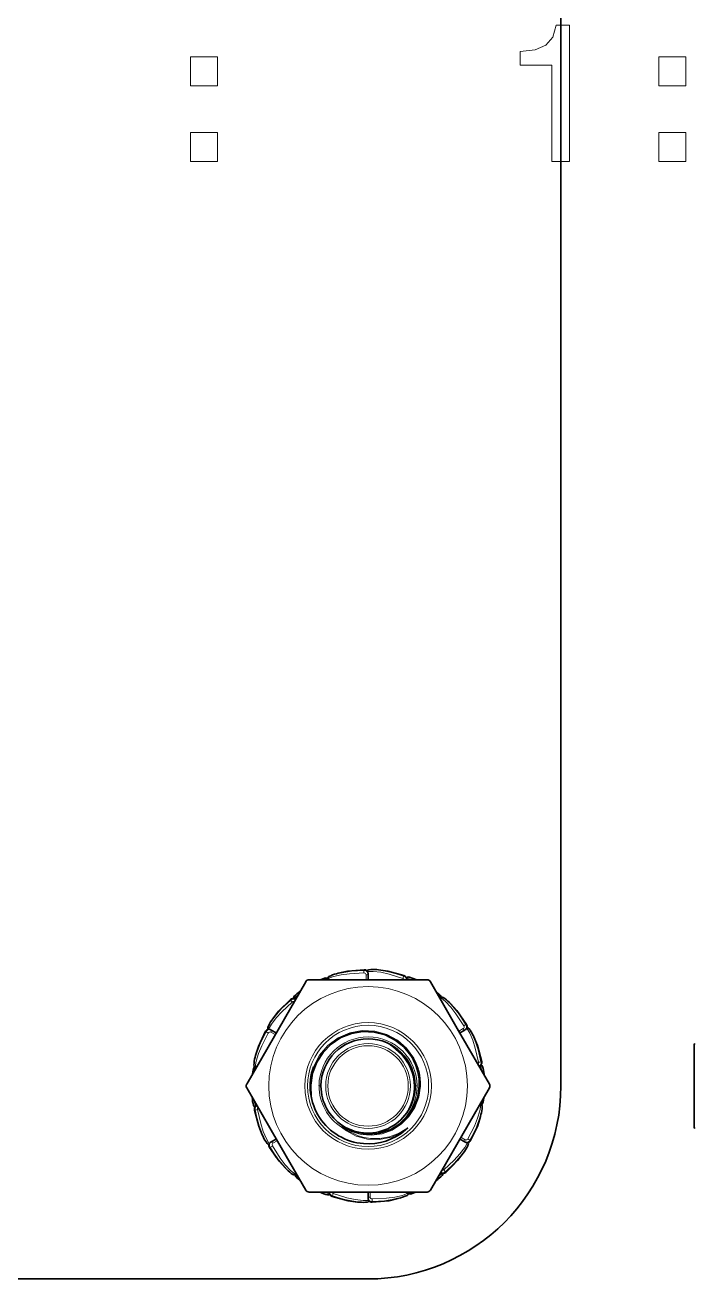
# Model space of a CAD drawing. Extents: x 145 to 857, y 42 to 790.
# Drawn here: x 692.66 to 710.02, y 289.08 to 321.56 of the extents above; entities that cross this region are included whole.
import ezdxf

# ---------------------------------------------------------------- set-up
doc = ezdxf.new("R2010")
doc.units = 0

msp = doc.modelspace()

# ---------------------------------------------------------------- linework, layer by layer
at = {"color": 7, "lineweight": 35}
for p, q in [((706.549, 359.839), (706.549, 294.079)), ((701.549, 289.079), (645.169, 289.079))]:
    msp.add_line(p, q, dxfattribs=at)
at = {"color": 7, "lineweight": 35, "ltscale": 0.001176}
for p, q in [((700.774, 297), (700.729, 296.987)), ((701.82, 297.088), (701.773, 297.092)), ((702.323, 291.159), (702.368, 291.172))]:
    msp.add_line(p, q, dxfattribs=at)
at = {"color": 7, "lineweight": 13, "ltscale": 0.000101161}
msp.add_line((701.445, 297.089), (701.443, 297.086), dxfattribs=at)
at = {"color": 7, "lineweight": 13, "ltscale": 0.000367231}
msp.add_line((701.443, 297.071), (701.443, 297.086), dxfattribs=at)
at = {"color": 7, "lineweight": 13, "ltscale": 0.003215}
for p, q in [((701.497, 296.83), (701.497, 296.958)), ((699.141, 295.409), (699.029, 295.474)), ((703.905, 295.499), (704.016, 295.564))]:
    msp.add_line(p, q, dxfattribs=at)
at = {"color": 7, "lineweight": 35, "ltscale": 0.000365448}
msp.add_line((701.549, 296.977), (701.549, 296.991), dxfattribs=at)
at = {"color": 7, "lineweight": 35, "ltscale": 0.003677}
for p, q in [((701.549, 296.83), (701.549, 296.977)), ((699.167, 295.454), (699.039, 295.528)), ((699.167, 292.704), (699.039, 292.63))]:
    msp.add_line(p, q, dxfattribs=at)
at = {"color": 7, "lineweight": 13, "ltscale": 0.000366491}
msp.add_line((702.473, 296.927), (702.477, 296.94), dxfattribs=at)
at = {"color": 7, "lineweight": 13, "ltscale": 0.000101126}
msp.add_line((702.48, 296.943), (702.477, 296.94), dxfattribs=at)
at = {"color": 7, "lineweight": 35, "ltscale": 0.076499}
for p, q in [((699.932, 296.779), (698.402, 294.129)), ((703.165, 291.379), (704.695, 294.029))]:
    msp.add_line(p, q, dxfattribs=at)
at = {"color": 7, "lineweight": 35, "ltscale": 0.0765}
for p, q in [((703.079, 296.829), (700.019, 296.829)), ((700.019, 291.329), (703.079, 291.329))]:
    msp.add_line(p, q, dxfattribs=at)
at = {"color": 7, "lineweight": 35, "ltscale": 0.002873}
for p, q in [((700.422, 296.872), (700.315, 296.829)), ((698.567, 294.499), (698.551, 294.386))]:
    msp.add_line(p, q, dxfattribs=at)
at = {"color": 7, "lineweight": 13, "ltscale": 0.002597}
for p, q in [((700.421, 296.868), (700.324, 296.829)), ((703.4, 296.45), (703.318, 296.514)), ((698.57, 294.497), (698.555, 294.394)), ((704.528, 293.662), (704.542, 293.764)), ((702.677, 291.29), (702.773, 291.329))]:
    msp.add_line(p, q, dxfattribs=at)
at = {"color": 7, "lineweight": 13, "ltscale": 0.001722}
for p, q in [((700.362, 296.829), (700.426, 296.854)), ((703.337, 296.482), (703.391, 296.439)), ((698.574, 294.427), (698.584, 294.495)), ((704.524, 293.732), (704.513, 293.664)), ((699.76, 291.677), (699.707, 291.72))]:
    msp.add_line(p, q, dxfattribs=at)
at = {"color": 7, "lineweight": 13, "ltscale": 0.000101345}
msp.add_line((700.422, 296.872), (700.421, 296.868), dxfattribs=at)
at = {"color": 7, "lineweight": 13, "ltscale": 0.000367512}
msp.add_line((700.426, 296.854), (700.421, 296.868), dxfattribs=at)
at = {"color": 7, "lineweight": 13, "ltscale": 0.000649946}
msp.add_line((700.426, 296.854), (700.433, 296.829), dxfattribs=at)
at = {"color": 7, "lineweight": 13, "ltscale": 0.000251303}
for p, q in [((702.79, 296.833), (702.799, 296.829)), ((700.308, 291.325), (700.299, 291.329))]:
    msp.add_line(p, q, dxfattribs=at)
at = {"color": 7, "lineweight": 35, "ltscale": 0.00030738}
msp.add_line((702.801, 296.828), (702.79, 296.833), dxfattribs=at)
at = {"color": 7, "lineweight": 35, "ltscale": 0.036626}
msp.add_line((703.165, 296.779), (703.898, 295.51), dxfattribs=at)
at = {"color": 7, "lineweight": 13, "ltscale": 0.000100858}
for p, q in [((699.534, 296.318), (699.535, 296.314)), ((703.563, 291.84), (703.562, 291.844))]:
    msp.add_line(p, q, dxfattribs=at)
at = {"color": 7, "lineweight": 13, "ltscale": 0.00036736}
msp.add_line((699.545, 296.303), (699.535, 296.314), dxfattribs=at)
at = {"color": 7, "lineweight": 35, "ltscale": 0.000307051}
msp.add_line((699.794, 296.538), (699.784, 296.531), dxfattribs=at)
at = {"color": 7, "lineweight": 13, "ltscale": 0.000251525}
for p, q in [((699.784, 296.531), (699.792, 296.537)), ((703.313, 291.627), (703.305, 291.621))]:
    msp.add_line(p, q, dxfattribs=at)
at = {"color": 7, "lineweight": 35, "ltscale": 0.002871}
for p, q in [((703.404, 296.452), (703.313, 296.522)), ((699.694, 291.707), (699.784, 291.636)), ((702.676, 291.286), (702.782, 291.33))]:
    msp.add_line(p, q, dxfattribs=at)
at = {"color": 7, "lineweight": 13, "ltscale": 0.000649534}
msp.add_line((703.391, 296.439), (703.372, 296.42), dxfattribs=at)
at = {"color": 7, "lineweight": 13, "ltscale": 0.000366891}
for p, q in [((703.391, 296.439), (703.4, 296.45)), ((699.707, 291.72), (699.698, 291.708))]:
    msp.add_line(p, q, dxfattribs=at)
at = {"color": 7, "lineweight": 13, "ltscale": 0.000101172}
for p, q in [((703.404, 296.452), (703.4, 296.45)), ((699.694, 291.707), (699.698, 291.708))]:
    msp.add_line(p, q, dxfattribs=at)
at = {"color": 7, "lineweight": 35, "ltscale": 0.001177}
for p, q in [((703.691, 296.21), (703.657, 296.243)), ((699.078, 295.819), (699.052, 295.78)), ((704.29, 295.349), (704.27, 295.391)), ((698.632, 294.869), (698.621, 294.823)), ((698.807, 292.809), (698.828, 292.767)), ((704.019, 292.34), (704.046, 292.379)), ((699.407, 291.948), (699.441, 291.916))]:
    msp.add_line(p, q, dxfattribs=at)
at = {"color": 7, "lineweight": 13, "ltscale": 0.000367075}
msp.add_line((704.087, 295.666), (704.099, 295.674), dxfattribs=at)
at = {"color": 7, "lineweight": 13, "ltscale": 0.000102237}
msp.add_line((704.103, 295.674), (704.099, 295.674), dxfattribs=at)
at = {"color": 7, "lineweight": 13, "ltscale": 0.0001005}
msp.add_line((698.89, 295.494), (698.892, 295.491), dxfattribs=at)
at = {"color": 7, "lineweight": 13, "ltscale": 0.000367917}
msp.add_line((698.905, 295.484), (698.892, 295.491), dxfattribs=at)
at = {"color": 7, "lineweight": 35, "ltscale": 0.000366414}
for p, q in [((699.039, 295.528), (699.027, 295.535)), ((704.058, 295.528), (704.071, 295.535)), ((699.039, 292.63), (699.027, 292.623)), ((704.058, 292.63), (704.071, 292.623))]:
    msp.add_line(p, q, dxfattribs=at)
at = {"color": 7, "lineweight": 35, "ltscale": 0.039872}
for p, q in [((704.695, 294.129), (703.898, 295.51)), ((698.402, 294.029), (699.2, 292.648))]:
    msp.add_line(p, q, dxfattribs=at)
at = {"color": 7, "lineweight": 35, "ltscale": 0.003676}
for p, q in [((703.931, 295.454), (704.058, 295.528)), ((703.931, 292.704), (704.058, 292.63)), ((701.549, 291.329), (701.549, 291.182))]:
    msp.add_line(p, q, dxfattribs=at)
at = {"color": 7, "lineweight": 35, "ltscale": 0.038561}
msp.add_line((710.001, 293.579), (710.001, 295.122), dxfattribs=at)
at = {"color": 7, "lineweight": 13, "ltscale": 0.000366608}
for p, q in [((704.477, 294.703), (704.491, 294.706)), ((698.621, 293.456), (698.607, 293.453))]:
    msp.add_line(p, q, dxfattribs=at)
at = {"color": 7, "lineweight": 13, "ltscale": 0.000101823}
msp.add_line((704.495, 294.704), (704.491, 294.706), dxfattribs=at)
at = {"color": 7, "lineweight": 13, "ltscale": 9.7826e-05}
msp.add_line((698.567, 294.499), (698.57, 294.497), dxfattribs=at)
at = {"color": 7, "lineweight": 13, "ltscale": 0.000366739}
msp.add_line((698.584, 294.495), (698.57, 294.497), dxfattribs=at)
at = {"color": 7, "lineweight": 13, "ltscale": 0.00065088}
msp.add_line((698.584, 294.495), (698.609, 294.488), dxfattribs=at)
at = {"color": 7, "lineweight": 13, "ltscale": 0.000251432}
for p, q in [((704.554, 294.382), (704.555, 294.371)), ((698.543, 293.777), (698.542, 293.787))]:
    msp.add_line(p, q, dxfattribs=at)
at = {"color": 7, "lineweight": 35, "ltscale": 0.00030442}
msp.add_line((704.556, 294.369), (704.554, 294.382), dxfattribs=at)
at = {"color": 7, "lineweight": 13, "ltscale": 0.000260167}
msp.add_line((700.277, 294.09), (700.277, 294.079), dxfattribs=at)
at = {"color": 7, "lineweight": 35, "ltscale": 0.000250244}
for p, q in [((700.327, 294.074), (700.327, 294.084)), ((702.77, 294.084), (702.77, 294.074))]:
    msp.add_line(p, q, dxfattribs=at)
at = {"color": 7, "lineweight": 13, "ltscale": 0.000260925}
msp.add_line((702.82, 294.069), (702.82, 294.079), dxfattribs=at)
at = {"color": 7, "lineweight": 13, "ltscale": 0.000649605}
msp.add_line((704.513, 293.664), (704.488, 293.67), dxfattribs=at)
at = {"color": 7, "lineweight": 13, "ltscale": 0.000368145}
msp.add_line((704.513, 293.664), (704.528, 293.662), dxfattribs=at)
at = {"color": 7, "lineweight": 13, "ltscale": 9.70464e-05}
msp.add_line((704.531, 293.659), (704.528, 293.662), dxfattribs=at)
at = {"color": 7, "lineweight": 35, "ltscale": 0.00287}
msp.add_line((704.531, 293.659), (704.547, 293.773), dxfattribs=at)
at = {"color": 7, "lineweight": 13, "ltscale": 0.000100384}
msp.add_line((698.603, 293.454), (698.607, 293.453), dxfattribs=at)
at = {"color": 7, "lineweight": 35, "ltscale": 0.013569}
msp.add_line((710.001, 293.037), (710.001, 293.579), dxfattribs=at)
at = {"color": 7, "lineweight": 13, "ltscale": 0.00073615}
msp.add_line((700.897, 293.046), (700.878, 293.023), dxfattribs=at)
at = {"color": 7, "lineweight": 35, "ltscale": 9.52208e-05}
msp.add_line((700.894, 293.048), (700.897, 293.046), dxfattribs=at)
at = {"color": 7, "lineweight": 35, "ltscale": 0.001178}
for p, q in [((704.465, 293.29), (704.477, 293.335)), ((701.278, 291.07), (701.325, 291.067))]:
    msp.add_line(p, q, dxfattribs=at)
at = {"color": 7, "lineweight": 35, "ltscale": 0.001908}
msp.add_line((702.523, 292.939), (702.58, 292.99), dxfattribs=at)
at = {"color": 7, "lineweight": 13, "ltscale": 0.003214}
for p, q in [((703.957, 292.749), (704.068, 292.685)), ((699.193, 292.659), (699.081, 292.595)), ((701.601, 291.329), (701.601, 291.2))]:
    msp.add_line(p, q, dxfattribs=at)
at = {"color": 7, "lineweight": 13, "ltscale": 0.000100711}
msp.add_line((698.994, 292.484), (698.998, 292.484), dxfattribs=at)
at = {"color": 7, "lineweight": 13, "ltscale": 0.00036748}
msp.add_line((699.011, 292.492), (698.998, 292.484), dxfattribs=at)
at = {"color": 7, "lineweight": 35, "ltscale": 0.036627}
msp.add_line((699.932, 291.379), (699.2, 292.648), dxfattribs=at)
at = {"color": 7, "lineweight": 13, "ltscale": 0.00036657}
msp.add_line((704.192, 292.675), (704.205, 292.668), dxfattribs=at)
at = {"color": 7, "lineweight": 13, "ltscale": 0.000101273}
msp.add_line((704.207, 292.664), (704.205, 292.668), dxfattribs=at)
at = {"color": 7, "lineweight": 13, "ltscale": 0.000650073}
msp.add_line((699.707, 291.72), (699.725, 291.738), dxfattribs=at)
at = {"color": 7, "lineweight": 13, "ltscale": 0.000367817}
msp.add_line((703.553, 291.855), (703.562, 291.844), dxfattribs=at)
at = {"color": 7, "lineweight": 13, "ltscale": 0.002596}
msp.add_line((699.698, 291.708), (699.779, 291.644), dxfattribs=at)
at = {"color": 7, "lineweight": 35, "ltscale": 0.000303237}
msp.add_line((703.304, 291.62), (703.313, 291.627), dxfattribs=at)
at = {"color": 7, "lineweight": 35, "ltscale": 0.000303972}
msp.add_line((700.297, 291.33), (700.308, 291.325), dxfattribs=at)
at = {"color": 7, "lineweight": 13, "ltscale": 0.000100627}
msp.add_line((700.617, 291.215), (700.62, 291.218), dxfattribs=at)
at = {"color": 7, "lineweight": 13, "ltscale": 0.000367217}
msp.add_line((700.625, 291.232), (700.62, 291.218), dxfattribs=at)
at = {"color": 7, "lineweight": 35, "ltscale": 0.000366211}
msp.add_line((701.549, 291.182), (701.549, 291.167), dxfattribs=at)
at = {"color": 7, "lineweight": 13, "ltscale": 0.00010041}
msp.add_line((701.653, 291.069), (701.655, 291.073), dxfattribs=at)
at = {"color": 7, "lineweight": 13, "ltscale": 0.000367939}
msp.add_line((701.654, 291.088), (701.655, 291.073), dxfattribs=at)
at = {"color": 7, "lineweight": 13, "ltscale": 0.000651078}
msp.add_line((702.671, 291.304), (702.664, 291.329), dxfattribs=at)
at = {"color": 7, "lineweight": 13, "ltscale": 0.001721}
msp.add_line((702.735, 291.329), (702.671, 291.304), dxfattribs=at)
at = {"color": 7, "lineweight": 13, "ltscale": 0.000366938}
msp.add_line((702.671, 291.304), (702.677, 291.29), dxfattribs=at)
at = {"color": 7, "lineweight": 13, "ltscale": 0.000100592}
msp.add_line((702.676, 291.286), (702.677, 291.29), dxfattribs=at)
at = {"color": 7, "lineweight": 13}
for points in [[(706.312, 318.033), (706.771, 318.033), (706.771, 321.558), (706.428, 321.558), (706.337, 321.25), (706.155, 321.043), (705.878, 320.922), (705.495, 320.882), (705.495, 320.524), (706.312, 320.524)], [(696.946, 319.989), (697.642, 319.989), (697.642, 320.741), (696.946, 320.741)], [(709.09, 319.989), (709.786, 319.989), (709.786, 320.741), (709.09, 320.741)], [(696.946, 318.033), (697.642, 318.033), (697.642, 318.784), (696.946, 318.784)], [(709.09, 318.033), (709.786, 318.033), (709.786, 318.784), (709.09, 318.784)]]:
    msp.add_lwpolyline(points, close=True, dxfattribs=at)
for points in [[(700.517, 296.861), (700.656, 296.914), (700.855, 296.96), (701.071, 296.987), (701.442, 297.006)], [(700.729, 296.987), (701.12, 297.054), (701.443, 297.071)], [(701.443, 297.086), (701.145, 297.068), (700.774, 297)], [(701.531, 297.046), (701.68, 297.048), (701.882, 297.023), (702.094, 296.975), (702.449, 296.866)], [(701.773, 297.092), (702.163, 297.021), (702.473, 296.927)], [(702.477, 296.94), (702.192, 297.026), (701.82, 297.088)], [(699.052, 295.78), (699.308, 296.082), (699.545, 296.303)], [(699.535, 296.314), (699.318, 296.109), (699.078, 295.819)], [(703.442, 296.364), (703.558, 296.269), (703.696, 296.12), (703.828, 295.947), (704.03, 295.635)], [(698.97, 295.547), (699.043, 295.677), (699.166, 295.84), (699.314, 296), (699.585, 296.252)], [(703.657, 296.243), (703.91, 295.938), (704.087, 295.666)], [(704.099, 295.674), (703.935, 295.923), (703.691, 296.21)], [(698.621, 294.823), (698.758, 295.195), (698.905, 295.484)], [(698.624, 294.576), (698.647, 294.724), (698.707, 294.918), (698.792, 295.119), (698.961, 295.45)], [(698.892, 295.491), (698.759, 295.224), (698.632, 294.869)], [(700.133, 294.573), (700.289, 294.872), (700.507, 295.126), (700.775, 295.324), (701.078, 295.455), (701.4, 295.514), (701.723, 295.5), (702.032, 295.415), (702.312, 295.263), (702.549, 295.055), (702.732, 294.8)], [(704.109, 295.578), (704.186, 295.45), (704.265, 295.263), (704.33, 295.055), (704.412, 294.693)], [(704.27, 295.391), (704.404, 295.018), (704.477, 294.703)], [(704.491, 294.706), (704.422, 294.996), (704.29, 295.349)], [(702.523, 294.758), (702.426, 294.881), (702.189, 295.091), (702.141, 295.126), (702.112, 295.155), (702.128, 295.156)], [(702.528, 294.761), (702.352, 294.964), (702.185, 295.098), (702.112, 295.154), (702.114, 295.156), (702.137, 295.151)], [(702.907, 294.074), (702.865, 293.789), (702.764, 293.521), (702.609, 293.283), (702.409, 293.085), (702.173, 292.934), (701.913, 292.838), (701.642, 292.8), (701.371, 292.82), (701.113, 292.896), (700.878, 293.023)], [(698.607, 293.453), (698.675, 293.163), (698.807, 292.809)], [(698.828, 292.767), (698.694, 293.14), (698.621, 293.456)], [(698.989, 292.58), (698.912, 292.708), (698.833, 292.896), (698.768, 293.104), (698.685, 293.465)], [(704.474, 293.582), (704.45, 293.434), (704.39, 293.24), (704.306, 293.039), (704.137, 292.709)], [(702.58, 292.99), (702.352, 292.852), (702.109, 292.76), (701.858, 292.715), (701.609, 292.715), (701.448, 292.74), (701.293, 292.784), (701.011, 292.923), (700.878, 293.023)], [(704.477, 293.335), (704.34, 292.963), (704.192, 292.675)], [(704.205, 292.668), (704.339, 292.934), (704.465, 293.29)], [(702.45, 292.88), (702.153, 292.751), (701.842, 292.692), (701.535, 292.703), (701.245, 292.779), (700.986, 292.914), (700.863, 293.009)], [(698.998, 292.484), (699.162, 292.235), (699.407, 291.948)], [(699.441, 291.916), (699.187, 292.22), (699.011, 292.492)], [(699.656, 291.795), (699.54, 291.889), (699.401, 292.038), (699.269, 292.212), (699.068, 292.523)], [(704.127, 292.612), (704.055, 292.481), (703.932, 292.319), (703.784, 292.159), (703.512, 291.906)], [(704.046, 292.379), (703.79, 292.076), (703.553, 291.855)], [(703.562, 291.844), (703.779, 292.049), (704.019, 292.34)], [(700.62, 291.218), (700.906, 291.133), (701.278, 291.07)], [(701.325, 291.067), (700.934, 291.137), (700.625, 291.232)], [(701.567, 291.112), (701.418, 291.11), (701.216, 291.135), (701.003, 291.183), (700.648, 291.292)], [(702.368, 291.172), (701.978, 291.104), (701.654, 291.088)], [(701.655, 291.073), (701.952, 291.09), (702.323, 291.159)], [(702.581, 291.298), (702.441, 291.244), (702.243, 291.199), (702.026, 291.171), (701.656, 291.152)]]:
    msp.add_lwpolyline(points, dxfattribs=at)
at = {"color": 7, "lineweight": 35}
for points in [[(701.445, 297.089), (701.013, 297.052), (700.774, 297)], [(702.48, 296.943), (702.062, 297.056), (701.82, 297.088)], [(699.534, 296.318), (699.227, 296.012), (699.078, 295.819)], [(704.103, 295.674), (703.855, 296.03), (703.691, 296.21)], [(698.89, 295.494), (698.706, 295.102), (698.632, 294.869)], [(700.078, 293.786), (700.062, 294.1), (700.109, 294.406), (700.218, 294.693), (700.382, 294.949), (700.595, 295.165), (700.846, 295.33), (701.124, 295.438), (701.417, 295.486), (701.71, 295.472), (701.992, 295.399), (702.251, 295.269), (702.476, 295.089), (702.656, 294.869), (702.706, 294.788)], [(704.495, 294.704), (704.384, 295.123), (704.29, 295.349)], [(702.878, 294.078), (702.837, 293.799), (702.739, 293.537), (702.588, 293.304), (702.394, 293.11), (702.123, 292.943), (701.823, 292.849), (701.512, 292.831), (701.209, 292.891), (700.933, 293.022), (700.897, 293.046)], [(698.603, 293.454), (698.714, 293.035), (698.807, 292.809)], [(704.207, 292.664), (704.391, 293.057), (704.465, 293.29)], [(698.994, 292.484), (699.242, 292.129), (699.407, 291.948)], [(703.563, 291.84), (703.87, 292.146), (704.019, 292.34)], [(700.617, 291.215), (701.036, 291.102), (701.278, 291.07)], [(701.653, 291.069), (702.085, 291.106), (702.323, 291.159)]]:
    msp.add_lwpolyline(points, dxfattribs=at)
at = {"color": 7, "lineweight": 13}
for radius in [2.575, 1.641, 1.571, 1.099, 1.043]:
    msp.add_circle((701.549, 294.079), radius, dxfattribs=at)
at = {"color": 7, "lineweight": 35}
for centre, radius, start, end in [((700.567, 296.857), 0.0643, 116.6919, 168.9261), ((701.019, 295.927), 1.099, 105.2934, 116.0619), ((701.449, 296.989), 0.1, 1.5039, 92.4746), ((701.576, 297.025), 0.0643, 96.6919, 148.9258), ((701.683, 295.997), 1.099, 85.2934, 96.0619), ((702.45, 296.847), 0.101, 349.8513, 72.2033), ((700.019, 296.729), 0.1, 90, 150), ((700.46, 296.778), 0.101, 30.3348, 112.1885), ((702.582, 296.838), 0.0643, 76.6918, 128.9256), ((702.331, 295.835), 1.099, 65.2934, 76.0619), ((703.079, 296.729), 0.1, 30, 90), ((699.602, 296.243), 0.101, 49.8513, 132.2033), ((699.676, 296.354), 0.0643, 136.6919, 188.9263), ((700.419, 295.634), 1.099, 125.2934, 136.0619), ((703.342, 296.372), 0.101, 330.3348, 52.1885), ((703.463, 296.319), 0.0643, 56.6918, 108.9254), ((702.884, 295.462), 1.099, 45.2934, 56.0619), ((699.955, 295.154), 1.099, 145.2934, 156.0619), ((704.019, 295.62), 0.1, 301.5039, 32.4746), ((698.979, 295.448), 0.1, 61.5039, 152.4746), ((699.011, 295.576), 0.0643, 156.6919, 208.9264), ((701.549, 294.079), 1.221, 0.2347, 179.7653), ((704.114, 295.529), 0.0643, 36.6918, 88.9252), ((703.276, 294.922), 1.099, 25.2934, 36.0619), ((710.081, 295.122), 0.08, 135.0045, 179.9955), ((699.684, 294.544), 1.099, 165.2934, 176.0619), ((701.513, 294.052), 1.238, 1.2623, 34.9807), ((701.537, 294.129), 1.342, 357.8423, 29.4327), ((704.396, 294.683), 0.101, 289.8513, 12.2033), ((698.667, 294.486), 0.101, 90.3348, 172.1885), ((698.652, 294.618), 0.0643, 176.6919, 228.9265), ((701.549, 294.079), 1.5, 160.7605, 265.5039), ((704.455, 294.564), 0.0643, 16.6918, 68.9252), ((703.461, 294.28), 1.099, 5.2934, 16.0619), ((698.489, 294.079), 0.1, 150, 210), ((701.549, 294.079), 1.221, 180.2347, 237.5835), ((701.549, 294.079), 1.221, 237.5819, 359.7652), ((701.549, 294.079), 1.221, 237.5825, 359.7652), ((701.549, 294.079), 1.221, 237.5828, 359.7652), ((701.549, 294.079), 5, 270, 360), ((701.516, 294.053), 1.235, 333.1668, 1.1945), ((704.609, 294.079), 0.1, 330, 30), ((699.637, 293.878), 1.099, 185.2934, 196.0619), ((698.643, 293.594), 0.0643, 196.6919, 248.9265), ((698.701, 293.475), 0.101, 109.8513, 192.2033), ((701.509, 294.056), 1.243, 328.3498, 333.1971), ((704.431, 293.673), 0.101, 270.3347, 352.1885), ((703.414, 293.614), 1.099, 345.2934, 356.0619), ((704.445, 293.541), 0.0643, 356.6918, 48.9252), ((710.081, 293.037), 0.08, 180.0045, 224.9955), ((699.821, 293.237), 1.099, 205.2934, 216.0619), ((701.549, 294.079), 1.5, 265.5006, 310.4981), ((698.984, 292.63), 0.0643, 216.6919, 268.9264), ((699.079, 292.538), 0.1, 121.5039, 212.4746), ((703.142, 293.004), 1.099, 325.2934, 336.0619), ((704.118, 292.711), 0.1, 241.5039, 332.4746), ((704.087, 292.583), 0.0643, 336.6918, 28.9252), ((700.213, 292.696), 1.099, 225.2934, 236.0619), ((699.634, 291.84), 0.0643, 236.6919, 288.9263), ((699.756, 291.786), 0.101, 150.3348, 232.1885), ((702.679, 292.524), 1.099, 305.2934, 316.0619), ((703.495, 291.915), 0.101, 229.8513, 312.2033), ((703.422, 291.805), 0.0643, 316.6918, 8.9254), ((700.019, 291.429), 0.1, 210, 270), ((700.767, 292.323), 1.099, 245.2934, 256.0619), ((700.516, 291.32), 0.0643, 256.6919, 308.9261), ((700.648, 291.311), 0.101, 169.8513, 252.2033), ((701.415, 292.162), 1.099, 265.2934, 276.0619), ((701.522, 291.133), 0.0643, 276.6919, 328.9258), ((701.648, 291.17), 0.1, 181.5039, 272.4746), ((702.079, 292.231), 1.099, 285.2934, 296.0619), ((702.638, 291.38), 0.101, 210.3347, 292.1885), ((702.531, 291.301), 0.0643, 296.6918, 348.9256), ((703.079, 291.429), 0.1, 270, 330)]:
    msp.add_arc(centre, radius, start, end, dxfattribs=at)
at = {"color": 7, "lineweight": 13}
for centre, radius, start, end in [((700.558, 296.873), 0.0463, 104.4509, 196.9271), ((701.767, 297.032), 0.326, 173.2268, 184.6551), ((701.446, 296.954), 0.0517, 4.8423, 94.5947), ((701.451, 296.986), 0.0988, 2.9456, 94.6214), ((701.451, 296.972), 0.0987, 2.9221, 94.3881), ((701.573, 297.043), 0.0463, 84.4509, 176.9271), ((702.764, 296.78), 0.326, 153.2268, 164.6551), ((702.444, 296.829), 0.102, 0.2607, 73.3775), ((702.45, 296.844), 0.1, 351.7282, 74.0866), ((700.462, 296.776), 0.1, 32.2745, 114.0547), ((700.467, 296.76), 0.102, 42.6275, 113.2559), ((702.431, 296.812), 0.0566, 17.5453, 71.8936), ((702.585, 296.856), 0.0463, 64.4509, 156.9271), ((702.309, 295.961), 0.943, 67.0615, 75.4163), ((699.605, 296.242), 0.1, 51.7282, 134.0866), ((699.615, 296.229), 0.102, 60.2607, 133.3775), ((699.818, 296.482), 0.326, 213.2268, 224.6551), ((699.623, 296.21), 0.0566, 77.5453, 131.8936), ((699.662, 296.365), 0.0463, 124.4509, 216.9271), ((700.299, 295.678), 0.943, 127.0615, 135.4163), ((703.33, 296.357), 0.102, 342.6274, 53.2559), ((703.341, 296.369), 0.1, 332.2745, 54.0547), ((703.472, 296.334), 0.0463, 44.4509, 136.9271), ((703.987, 295.606), 0.0517, 304.8423, 34.5947), ((704.215, 295.367), 0.326, 113.2268, 124.6551), ((704.005, 295.61), 0.0987, 302.9221, 34.3881), ((704.017, 295.618), 0.0988, 302.9456, 34.6214), ((698.982, 295.448), 0.0988, 62.9457, 154.6214), ((699.1, 295.745), 0.326, 233.2268, 244.6551), ((698.995, 295.441), 0.0987, 62.9221, 154.3881), ((698.994, 295.582), 0.0463, 144.4509, 236.9271), ((699.008, 295.427), 0.0517, 64.8423, 154.5947), ((701.549, 294.079), 1.271, 360, 179.5306), ((704.128, 295.54), 0.0463, 24.4509, 116.9271), ((701.513, 294.052), 1.232, 1.2478, 34.9792), ((701.537, 294.129), 1.371, 357.7343, 29.329), ((704.357, 294.681), 0.0566, 317.5453, 11.8936), ((704.495, 294.377), 0.326, 93.2268, 104.6551), ((704.377, 294.679), 0.102, 300.2607, 13.3775), ((704.393, 294.681), 0.1, 291.7282, 14.0866), ((698.67, 294.486), 0.1, 92.2746, 174.0547), ((698.686, 294.483), 0.102, 102.6316, 173.2557), ((698.634, 294.618), 0.0463, 164.4509, 256.9271), ((704.472, 294.57), 0.0463, 4.4509, 96.9271), ((703.558, 294.362), 0.943, 7.0614, 15.4163), ((700.288, 293.896), 0.183, 77.6133, 93.3728), ((701.549, 294.079), 1.271, 179.9997, 237.349), ((701.549, 294.079), 1.271, 294.5219, 359.5305), ((701.516, 294.053), 1.23, 333.1463, 1.1795), ((702.809, 294.263), 0.183, 257.6133, 273.3728), ((699.539, 293.797), 0.943, 187.0614, 195.4164), ((704.427, 293.672), 0.1, 272.2745, 354.0547), ((704.412, 293.676), 0.102, 282.6274, 353.2559), ((698.626, 293.588), 0.0463, 184.4509, 276.9271), ((698.704, 293.477), 0.1, 111.7282, 194.0866), ((698.72, 293.479), 0.102, 120.2607, 193.3775), ((698.603, 293.781), 0.326, 273.2268, 284.6551), ((698.741, 293.477), 0.0566, 137.5453, 191.8936), ((701.505, 294.058), 1.241, 320.5521, 333.1647), ((704.463, 293.541), 0.0463, 344.4509, 76.9271), ((701.023, 292.919), 0.183, 134.9615, 150.7193), ((704.09, 292.731), 0.0517, 244.8423, 334.5947), ((703.997, 292.414), 0.326, 53.2268, 64.6551), ((698.97, 292.618), 0.0463, 204.4509, 296.9271), ((699.08, 292.541), 0.0988, 122.9456, 214.6214), ((699.093, 292.548), 0.0987, 122.9221, 214.3881), ((698.882, 292.791), 0.326, 293.2268, 304.6551), ((699.111, 292.553), 0.0517, 124.8423, 214.5947), ((704.103, 292.718), 0.0987, 242.9221, 334.3881), ((704.115, 292.711), 0.0988, 242.9457, 334.6214), ((704.103, 292.576), 0.0463, 324.4509, 56.9271), ((699.625, 291.824), 0.0463, 224.4509, 316.9271), ((699.757, 291.79), 0.1, 152.2746, 234.0546), ((699.768, 291.802), 0.102, 162.6315, 233.2557), ((702.798, 292.48), 0.943, 307.0615, 315.4163), ((703.492, 291.917), 0.1, 231.7282, 314.0866), ((703.482, 291.93), 0.102, 240.2607, 313.3775), ((703.474, 291.948), 0.0566, 257.5453, 311.8936), ((703.435, 291.793), 0.0463, 304.4509, 36.9271), ((703.28, 291.677), 0.326, 33.2268, 44.6551), ((700.789, 292.198), 0.943, 247.0615, 255.4163), ((700.512, 291.302), 0.0463, 244.4509, 336.9271), ((700.648, 291.315), 0.1, 171.7282, 254.0866), ((700.654, 291.33), 0.102, 180.2607, 253.3775), ((700.666, 291.346), 0.0566, 197.5453, 251.8936), ((700.334, 291.379), 0.326, 333.2268, 344.6551), ((701.524, 291.115), 0.0463, 264.4509, 356.9271), ((701.647, 291.187), 0.0987, 182.9221, 274.3881), ((701.647, 291.172), 0.0988, 182.9457, 274.6214), ((701.652, 291.204), 0.0517, 184.8423, 274.5947), ((701.331, 291.126), 0.326, 353.2268, 4.6551), ((702.635, 291.383), 0.1, 212.2745, 294.0547), ((702.54, 291.286), 0.0463, 284.4509, 16.9271), ((702.631, 291.398), 0.102, 222.6274, 293.2559)]:
    msp.add_arc(centre, radius, start, end, dxfattribs=at)
for centre, major_axis, ratio, start_param, end_param in [((701.499, 296.977), (0.05, 0), 0.371175, 4.671362, 6.283192), ((699.014, 295.485), (-0.025, -0.0433), 0.371175, 1.529769, 3.141599), ((704.033, 295.571), (0.025, -0.0433), 0.371175, 4.671362, 6.283192), ((700.84, 292.964), (0.065, 0.076), 0.13973, 0.795355, 1.061986), ((699.064, 292.587), (0.025, -0.0433), 0.371175, 1.529769, 3.141599), ((704.083, 292.674), (-0.025, -0.0433), 0.371175, 4.671362, 6.283192), ((701.599, 291.182), (0.05, 0), 0.371175, 1.529769, 3.141599)]:
    msp.add_ellipse(centre, major_axis=major_axis, ratio=ratio, start_param=start_param, end_param=end_param, dxfattribs=at)

doc.saveas('drawing.dxf')
